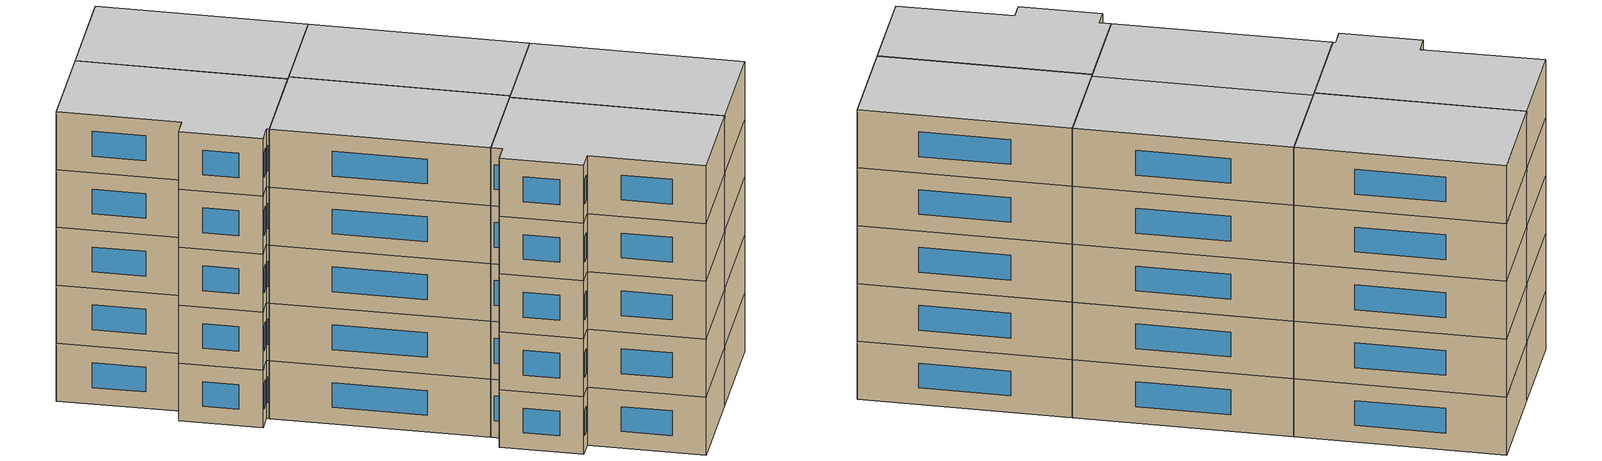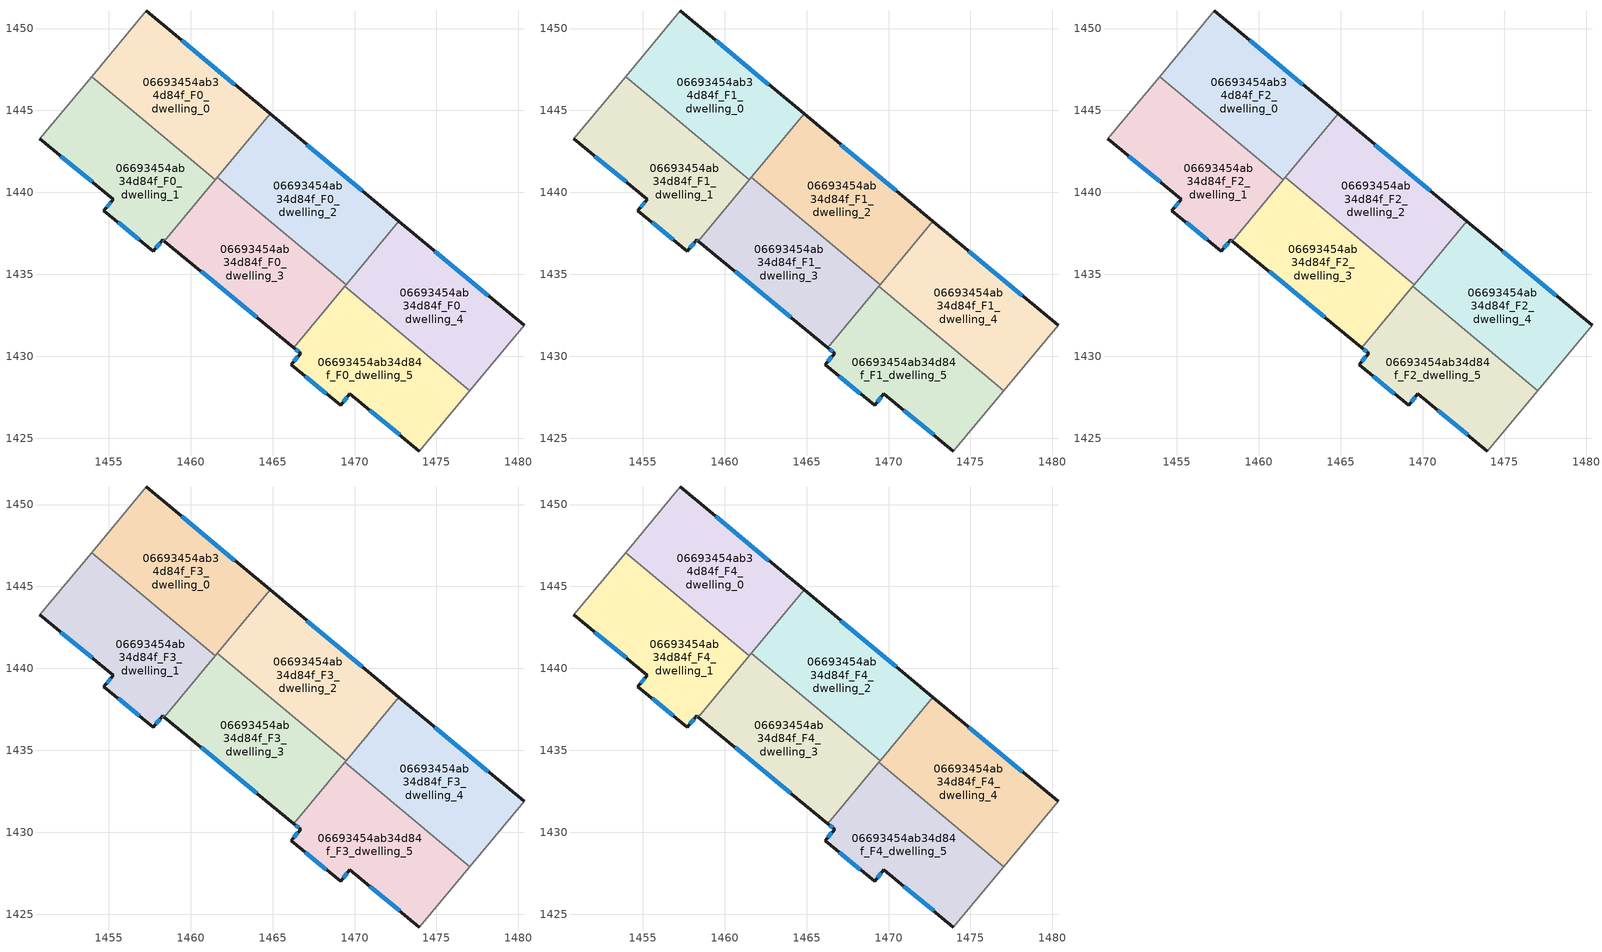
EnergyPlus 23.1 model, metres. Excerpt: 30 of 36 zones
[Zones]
06693454ab34d84f_F0_dwelling_0
 floor ground (EU_floor_Construction): 1464.85,1444.79 1461.49,1440.76 1453.95,1447.05 1457.3,1451.08 z0
 wall outside (EU_wall_Construction): 1464.85,1444.79 1457.3,1451.08 z0:3
 wall to 06693454ab34d84f_F0_dwelling_1 (EU_wall_Construction): 1453.95,1447.05 1461.49,1440.76 z0:3
 wall adiabatic (EU_wall_Construction): 1457.3,1451.08 1453.95,1447.05 z0:3
 wall to 06693454ab34d84f_F0_dwelling_2 (EU_wall_Construction): 1461.63,1440.92 1464.85,1444.79 z0:3
 wall to 06693454ab34d84f_F0_dwelling_3 (EU_wall_Construction): 1461.49,1440.76 1461.63,1440.92 z0:3
 window (EU_Window_Construction): 1462.69,1446.59 1459.46,1449.28 z0.86:2.14
06693454ab34d84f_F0_dwelling_1
 floor ground (EU_floor_Construction): 1461.49,1440.76 1458.39,1437.03 1458.29,1437.11 1457.72,1436.42 1454.71,1438.89 1455.28,1439.59 1450.8,1443.28 1453.95,1447.05 z0
 wall outside (EU_wall_Construction): 1450.8,1443.28 1455.28,1439.59 1454.71,1438.89 1457.72,1436.42 1458.29,1437.11 1458.39,1437.03 z0:3
 wall adiabatic (EU_wall_Construction): 1453.95,1447.05 1450.8,1443.28 z0:3
 wall to 06693454ab34d84f_F0_dwelling_3 (EU_wall_Construction): 1458.39,1437.03 1461.49,1440.76 z0:3
 window (EU_Window_Construction): 1455.57,1438.19 1456.86,1437.12 / 1455.12,1439.39 1454.87,1439.09 / 1452.08,1442.22 1454,1440.64 / 1458.32,1437.09 1458.36,1437.06 / 1457.88,1436.62 1458.13,1436.91 z0.86:2.14
06693454ab34d84f_F0_dwelling_2
 floor ground (EU_floor_Construction): 1472.71,1438.24 1469.48,1434.38 1461.63,1440.92 1464.85,1444.79 z0
 wall outside (EU_wall_Construction): 1472.71,1438.24 1464.85,1444.79 z0:3
 wall to 06693454ab34d84f_F0_dwelling_3 (EU_wall_Construction): 1461.63,1440.92 1469.48,1434.38 z0:3
 wall to 06693454ab34d84f_F0_dwelling_4 (EU_wall_Construction): 1469.48,1434.38 1472.71,1438.24 z0:3
 window (EU_Window_Construction): 1470.46,1440.11 1467.09,1442.92 z0.86:2.14
06693454ab34d84f_F0_dwelling_3
 floor ground (EU_floor_Construction): 1469.48,1434.38 1466.28,1430.53 1458.39,1437.03 1461.63,1440.92 z0
 wall outside (EU_wall_Construction): 1458.39,1437.03 1466.28,1430.53 z0:3
 wall to 06693454ab34d84f_F0_dwelling_5 (EU_wall_Construction): 1466.28,1430.53 1469.39,1434.26 z0:3
 wall to 06693454ab34d84f_F0_dwelling_4 (EU_wall_Construction): 1469.39,1434.26 1469.48,1434.38 z0:3
 window (EU_Window_Construction): 1460.64,1435.18 1464.03,1432.39 z0.86:2.14
06693454ab34d84f_F0_dwelling_4
 floor ground (EU_floor_Construction): 1480.34,1431.88 1477.03,1427.9 1469.39,1434.26 1472.71,1438.24 z0
 wall outside (EU_wall_Construction): 1480.34,1431.88 1472.71,1438.24 z0:3
 wall adiabatic (EU_wall_Construction): 1477.03,1427.9 1480.34,1431.88 z0:3
 wall to 06693454ab34d84f_F0_dwelling_5 (EU_wall_Construction): 1469.39,1434.26 1477.03,1427.9 z0:3
 window (EU_Window_Construction): 1478.16,1433.7 1474.89,1436.43 z0.86:2.14
06693454ab34d84f_F0_dwelling_5
 floor ground (EU_floor_Construction): 1477.03,1427.9 1473.95,1424.22 1469.71,1427.71 1469.14,1427.01 1466.13,1429.49 1466.7,1430.19 1466.28,1430.53 1469.39,1434.26 z0
 wall outside (EU_wall_Construction): 1466.28,1430.53 1466.7,1430.19 1466.13,1429.49 1469.14,1427.01 1469.71,1427.71 1473.95,1424.22 z0:3
 wall adiabatic (EU_wall_Construction): 1473.95,1424.22 1477.03,1427.9 z0:3
 window (EU_Window_Construction): 1466.99,1428.78 1468.28,1427.72 / 1466.54,1429.99 1466.3,1429.69 / 1466.4,1430.43 1466.58,1430.29 / 1470.93,1426.71 1472.74,1425.21 / 1469.31,1427.21 1469.55,1427.51 z0.86:2.14
06693454ab34d84f_F1_dwelling_0
 floor to 06693454ab34d84f_F0_dwelling_0 (EU_floor_Construction): 1464.85,1444.79 1461.49,1440.76 1453.95,1447.05 1457.3,1451.08 z3
 wall outside (EU_wall_Construction): 1464.85,1444.79 1457.3,1451.08 z3:6
 wall to 06693454ab34d84f_F1_dwelling_1 (EU_wall_Construction): 1453.95,1447.05 1461.49,1440.76 z3:6
 wall adiabatic (EU_wall_Construction): 1457.3,1451.08 1453.95,1447.05 z3:6
 wall to 06693454ab34d84f_F1_dwelling_2 (EU_wall_Construction): 1461.63,1440.92 1464.85,1444.79 z3:6
 wall to 06693454ab34d84f_F1_dwelling_3 (EU_wall_Construction): 1461.49,1440.76 1461.63,1440.92 z3:6
 window (EU_Window_Construction): 1462.69,1446.59 1459.46,1449.28 z3.86:5.14
06693454ab34d84f_F1_dwelling_1
 floor to 06693454ab34d84f_F0_dwelling_1 (EU_floor_Construction): 1461.49,1440.76 1458.39,1437.03 1458.29,1437.11 1457.72,1436.42 1454.71,1438.89 1455.28,1439.59 1450.8,1443.28 1453.95,1447.05 z3
 wall outside (EU_wall_Construction): 1450.8,1443.28 1455.28,1439.59 1454.71,1438.89 1457.72,1436.42 1458.29,1437.11 1458.39,1437.03 z3:6
 wall adiabatic (EU_wall_Construction): 1453.95,1447.05 1450.8,1443.28 z3:6
 wall to 06693454ab34d84f_F1_dwelling_3 (EU_wall_Construction): 1458.39,1437.03 1461.49,1440.76 z3:6
 window (EU_Window_Construction): 1455.57,1438.19 1456.86,1437.12 / 1455.12,1439.39 1454.87,1439.09 / 1452.08,1442.22 1454,1440.64 / 1458.32,1437.09 1458.36,1437.06 / 1457.88,1436.62 1458.13,1436.91 z3.86:5.14
06693454ab34d84f_F1_dwelling_2
 floor to 06693454ab34d84f_F0_dwelling_2 (EU_floor_Construction): 1472.71,1438.24 1469.48,1434.38 1461.63,1440.92 1464.85,1444.79 z3
 wall outside (EU_wall_Construction): 1472.71,1438.24 1464.85,1444.79 z3:6
 wall to 06693454ab34d84f_F1_dwelling_3 (EU_wall_Construction): 1461.63,1440.92 1469.48,1434.38 z3:6
 wall to 06693454ab34d84f_F1_dwelling_4 (EU_wall_Construction): 1469.48,1434.38 1472.71,1438.24 z3:6
 window (EU_Window_Construction): 1470.46,1440.11 1467.09,1442.92 z3.86:5.14
06693454ab34d84f_F1_dwelling_3
 floor to 06693454ab34d84f_F0_dwelling_3 (EU_floor_Construction): 1469.48,1434.38 1466.28,1430.53 1458.39,1437.03 1461.63,1440.92 z3
 wall outside (EU_wall_Construction): 1458.39,1437.03 1466.28,1430.53 z3:6
 wall to 06693454ab34d84f_F1_dwelling_5 (EU_wall_Construction): 1466.28,1430.53 1469.39,1434.26 z3:6
 wall to 06693454ab34d84f_F1_dwelling_4 (EU_wall_Construction): 1469.39,1434.26 1469.48,1434.38 z3:6
 window (EU_Window_Construction): 1460.64,1435.18 1464.03,1432.39 z3.86:5.14
06693454ab34d84f_F1_dwelling_4
 floor to 06693454ab34d84f_F0_dwelling_4 (EU_floor_Construction): 1480.34,1431.88 1477.03,1427.9 1469.39,1434.26 1472.71,1438.24 z3
 wall outside (EU_wall_Construction): 1480.34,1431.88 1472.71,1438.24 z3:6
 wall adiabatic (EU_wall_Construction): 1477.03,1427.9 1480.34,1431.88 z3:6
 wall to 06693454ab34d84f_F1_dwelling_5 (EU_wall_Construction): 1469.39,1434.26 1477.03,1427.9 z3:6
 window (EU_Window_Construction): 1478.16,1433.7 1474.89,1436.43 z3.86:5.14
06693454ab34d84f_F1_dwelling_5
 floor to 06693454ab34d84f_F0_dwelling_5 (EU_floor_Construction): 1477.03,1427.9 1473.95,1424.22 1469.71,1427.71 1469.14,1427.01 1466.13,1429.49 1466.7,1430.19 1466.28,1430.53 1469.39,1434.26 z3
 wall outside (EU_wall_Construction): 1466.28,1430.53 1466.7,1430.19 1466.13,1429.49 1469.14,1427.01 1469.71,1427.71 1473.95,1424.22 z3:6
 wall adiabatic (EU_wall_Construction): 1473.95,1424.22 1477.03,1427.9 z3:6
 window (EU_Window_Construction): 1466.99,1428.78 1468.28,1427.72 / 1466.54,1429.99 1466.3,1429.69 / 1466.4,1430.43 1466.58,1430.29 / 1470.93,1426.71 1472.74,1425.21 / 1469.31,1427.21 1469.55,1427.51 z3.86:5.14
06693454ab34d84f_F2_dwelling_0
 floor to 06693454ab34d84f_F1_dwelling_0 (EU_floor_Construction): 1464.85,1444.79 1461.49,1440.76 1453.95,1447.05 1457.3,1451.08 z6
 wall outside (EU_wall_Construction): 1464.85,1444.79 1457.3,1451.08 z6:9
 wall to 06693454ab34d84f_F2_dwelling_1 (EU_wall_Construction): 1453.95,1447.05 1461.49,1440.76 z6:9
 wall adiabatic (EU_wall_Construction): 1457.3,1451.08 1453.95,1447.05 z6:9
 wall to 06693454ab34d84f_F2_dwelling_2 (EU_wall_Construction): 1461.63,1440.92 1464.85,1444.79 z6:9
 wall to 06693454ab34d84f_F2_dwelling_3 (EU_wall_Construction): 1461.49,1440.76 1461.63,1440.92 z6:9
 window (EU_Window_Construction): 1462.69,1446.59 1459.46,1449.28 z6.86:8.14
06693454ab34d84f_F2_dwelling_1
 floor to 06693454ab34d84f_F1_dwelling_1 (EU_floor_Construction): 1461.49,1440.76 1458.39,1437.03 1458.29,1437.11 1457.72,1436.42 1454.71,1438.89 1455.28,1439.59 1450.8,1443.28 1453.95,1447.05 z6
 wall outside (EU_wall_Construction): 1450.8,1443.28 1455.28,1439.59 1454.71,1438.89 1457.72,1436.42 1458.29,1437.11 1458.39,1437.03 z6:9
 wall adiabatic (EU_wall_Construction): 1453.95,1447.05 1450.8,1443.28 z6:9
 wall to 06693454ab34d84f_F2_dwelling_3 (EU_wall_Construction): 1458.39,1437.03 1461.49,1440.76 z6:9
 window (EU_Window_Construction): 1455.57,1438.19 1456.86,1437.12 / 1455.12,1439.39 1454.87,1439.09 / 1452.08,1442.22 1454,1440.64 / 1458.32,1437.09 1458.36,1437.06 / 1457.88,1436.62 1458.13,1436.91 z6.86:8.14
06693454ab34d84f_F2_dwelling_2
 floor to 06693454ab34d84f_F1_dwelling_2 (EU_floor_Construction): 1472.71,1438.24 1469.48,1434.38 1461.63,1440.92 1464.85,1444.79 z6
 wall outside (EU_wall_Construction): 1472.71,1438.24 1464.85,1444.79 z6:9
 wall to 06693454ab34d84f_F2_dwelling_3 (EU_wall_Construction): 1461.63,1440.92 1469.48,1434.38 z6:9
 wall to 06693454ab34d84f_F2_dwelling_4 (EU_wall_Construction): 1469.48,1434.38 1472.71,1438.24 z6:9
 window (EU_Window_Construction): 1470.46,1440.11 1467.09,1442.92 z6.86:8.14
06693454ab34d84f_F2_dwelling_3
 floor to 06693454ab34d84f_F1_dwelling_3 (EU_floor_Construction): 1469.48,1434.38 1466.28,1430.53 1458.39,1437.03 1461.63,1440.92 z6
 wall outside (EU_wall_Construction): 1458.39,1437.03 1466.28,1430.53 z6:9
 wall to 06693454ab34d84f_F2_dwelling_5 (EU_wall_Construction): 1466.28,1430.53 1469.39,1434.26 z6:9
 wall to 06693454ab34d84f_F2_dwelling_4 (EU_wall_Construction): 1469.39,1434.26 1469.48,1434.38 z6:9
 window (EU_Window_Construction): 1460.64,1435.18 1464.03,1432.39 z6.86:8.14
06693454ab34d84f_F2_dwelling_4
 floor to 06693454ab34d84f_F1_dwelling_4 (EU_floor_Construction): 1480.34,1431.88 1477.03,1427.9 1469.39,1434.26 1472.71,1438.24 z6
 wall outside (EU_wall_Construction): 1480.34,1431.88 1472.71,1438.24 z6:9
 wall adiabatic (EU_wall_Construction): 1477.03,1427.9 1480.34,1431.88 z6:9
 wall to 06693454ab34d84f_F2_dwelling_5 (EU_wall_Construction): 1469.39,1434.26 1477.03,1427.9 z6:9
 window (EU_Window_Construction): 1478.16,1433.7 1474.89,1436.43 z6.86:8.14
06693454ab34d84f_F2_dwelling_5
 floor to 06693454ab34d84f_F1_dwelling_5 (EU_floor_Construction): 1477.03,1427.9 1473.95,1424.22 1469.71,1427.71 1469.14,1427.01 1466.13,1429.49 1466.7,1430.19 1466.28,1430.53 1469.39,1434.26 z6
 wall outside (EU_wall_Construction): 1466.28,1430.53 1466.7,1430.19 1466.13,1429.49 1469.14,1427.01 1469.71,1427.71 1473.95,1424.22 z6:9
 wall adiabatic (EU_wall_Construction): 1473.95,1424.22 1477.03,1427.9 z6:9
 window (EU_Window_Construction): 1466.99,1428.78 1468.28,1427.72 / 1466.54,1429.99 1466.3,1429.69 / 1466.4,1430.43 1466.58,1430.29 / 1470.93,1426.71 1472.74,1425.21 / 1469.31,1427.21 1469.55,1427.51 z6.86:8.14
06693454ab34d84f_F3_dwelling_0
 floor to 06693454ab34d84f_F2_dwelling_0 (EU_floor_Construction): 1464.85,1444.79 1461.49,1440.76 1453.95,1447.05 1457.3,1451.08 z9
 wall outside (EU_wall_Construction): 1464.85,1444.79 1457.3,1451.08 z9:12
 wall to 06693454ab34d84f_F3_dwelling_1 (EU_wall_Construction): 1453.95,1447.05 1461.49,1440.76 z9:12
 wall adiabatic (EU_wall_Construction): 1457.3,1451.08 1453.95,1447.05 z9:12
 wall to 06693454ab34d84f_F3_dwelling_2 (EU_wall_Construction): 1461.63,1440.92 1464.85,1444.79 z9:12
 wall to 06693454ab34d84f_F3_dwelling_3 (EU_wall_Construction): 1461.49,1440.76 1461.63,1440.92 z9:12
 window (EU_Window_Construction): 1462.69,1446.59 1459.46,1449.28 z9.86:11.14
06693454ab34d84f_F3_dwelling_1
 floor to 06693454ab34d84f_F2_dwelling_1 (EU_floor_Construction): 1461.49,1440.76 1458.39,1437.03 1458.29,1437.11 1457.72,1436.42 1454.71,1438.89 1455.28,1439.59 1450.8,1443.28 1453.95,1447.05 z9
 wall outside (EU_wall_Construction): 1450.8,1443.28 1455.28,1439.59 1454.71,1438.89 1457.72,1436.42 1458.29,1437.11 1458.39,1437.03 z9:12
 wall adiabatic (EU_wall_Construction): 1453.95,1447.05 1450.8,1443.28 z9:12
 wall to 06693454ab34d84f_F3_dwelling_3 (EU_wall_Construction): 1458.39,1437.03 1461.49,1440.76 z9:12
 window (EU_Window_Construction): 1455.57,1438.19 1456.86,1437.12 / 1455.12,1439.39 1454.87,1439.09 / 1452.08,1442.22 1454,1440.64 / 1458.32,1437.09 1458.36,1437.06 / 1457.88,1436.62 1458.13,1436.91 z9.86:11.14
06693454ab34d84f_F3_dwelling_2
 floor to 06693454ab34d84f_F2_dwelling_2 (EU_floor_Construction): 1472.71,1438.24 1469.48,1434.38 1461.63,1440.92 1464.85,1444.79 z9
 wall outside (EU_wall_Construction): 1472.71,1438.24 1464.85,1444.79 z9:12
 wall to 06693454ab34d84f_F3_dwelling_3 (EU_wall_Construction): 1461.63,1440.92 1469.48,1434.38 z9:12
 wall to 06693454ab34d84f_F3_dwelling_4 (EU_wall_Construction): 1469.48,1434.38 1472.71,1438.24 z9:12
 window (EU_Window_Construction): 1470.46,1440.11 1467.09,1442.92 z9.86:11.14
06693454ab34d84f_F3_dwelling_3
 floor to 06693454ab34d84f_F2_dwelling_3 (EU_floor_Construction): 1469.48,1434.38 1466.28,1430.53 1458.39,1437.03 1461.63,1440.92 z9
 wall outside (EU_wall_Construction): 1458.39,1437.03 1466.28,1430.53 z9:12
 wall to 06693454ab34d84f_F3_dwelling_5 (EU_wall_Construction): 1466.28,1430.53 1469.39,1434.26 z9:12
 wall to 06693454ab34d84f_F3_dwelling_4 (EU_wall_Construction): 1469.39,1434.26 1469.48,1434.38 z9:12
 window (EU_Window_Construction): 1460.64,1435.18 1464.03,1432.39 z9.86:11.14
06693454ab34d84f_F3_dwelling_4
 floor to 06693454ab34d84f_F2_dwelling_4 (EU_floor_Construction): 1480.34,1431.88 1477.03,1427.9 1469.39,1434.26 1472.71,1438.24 z9
 wall outside (EU_wall_Construction): 1480.34,1431.88 1472.71,1438.24 z9:12
 wall adiabatic (EU_wall_Construction): 1477.03,1427.9 1480.34,1431.88 z9:12
 wall to 06693454ab34d84f_F3_dwelling_5 (EU_wall_Construction): 1469.39,1434.26 1477.03,1427.9 z9:12
 window (EU_Window_Construction): 1478.16,1433.7 1474.89,1436.43 z9.86:11.14
06693454ab34d84f_F3_dwelling_5
 floor to 06693454ab34d84f_F2_dwelling_5 (EU_floor_Construction): 1477.03,1427.9 1473.95,1424.22 1469.71,1427.71 1469.14,1427.01 1466.13,1429.49 1466.7,1430.19 1466.28,1430.53 1469.39,1434.26 z9
 wall outside (EU_wall_Construction): 1466.28,1430.53 1466.7,1430.19 1466.13,1429.49 1469.14,1427.01 1469.71,1427.71 1473.95,1424.22 z9:12
 wall adiabatic (EU_wall_Construction): 1473.95,1424.22 1477.03,1427.9 z9:12
 window (EU_Window_Construction): 1466.99,1428.78 1468.28,1427.72 / 1466.54,1429.99 1466.3,1429.69 / 1466.4,1430.43 1466.58,1430.29 / 1470.93,1426.71 1472.74,1425.21 / 1469.31,1427.21 1469.55,1427.51 z9.86:11.14
06693454ab34d84f_F4_dwelling_0
 floor to 06693454ab34d84f_F3_dwelling_0 (EU_floor_Construction): 1464.85,1444.79 1461.49,1440.76 1453.95,1447.05 1457.3,1451.08 z12
 wall outside (EU_wall_Construction): 1464.85,1444.79 1457.3,1451.08 z12:15
 wall to 06693454ab34d84f_F4_dwelling_1 (EU_wall_Construction): 1453.95,1447.05 1461.49,1440.76 z12:15
 wall adiabatic (EU_wall_Construction): 1457.3,1451.08 1453.95,1447.05 z12:15
 wall to 06693454ab34d84f_F4_dwelling_2 (EU_wall_Construction): 1461.63,1440.92 1464.85,1444.79 z12:15
 wall to 06693454ab34d84f_F4_dwelling_3 (EU_wall_Construction): 1461.49,1440.76 1461.63,1440.92 z12:15
 window (EU_Window_Construction): 1462.69,1446.59 1459.46,1449.28 z12.86:14.14
 ceiling to 06693454ab34d84f_F5_dwelling_0 (EU_floor_Construction): 1461.49,1440.76 1464.85,1444.79 1457.3,1451.08 1453.95,1447.05 z15
06693454ab34d84f_F4_dwelling_1
 floor to 06693454ab34d84f_F3_dwelling_1 (EU_floor_Construction): 1461.49,1440.76 1458.39,1437.03 1458.29,1437.11 1457.72,1436.42 1454.71,1438.89 1455.28,1439.59 1450.8,1443.28 1453.95,1447.05 z12
 wall outside (EU_wall_Construction): 1450.8,1443.28 1455.28,1439.59 1454.71,1438.89 1457.72,1436.42 1458.29,1437.11 1458.39,1437.03 z12:15
 wall adiabatic (EU_wall_Construction): 1453.95,1447.05 1450.8,1443.28 z12:15
 wall to 06693454ab34d84f_F4_dwelling_3 (EU_wall_Construction): 1458.39,1437.03 1461.49,1440.76 z12:15
 window (EU_Window_Construction): 1455.57,1438.19 1456.86,1437.12 / 1455.12,1439.39 1454.87,1439.09 / 1452.08,1442.22 1454,1440.64 / 1458.32,1437.09 1458.36,1437.06 / 1457.88,1436.62 1458.13,1436.91 z12.86:14.14
 ceiling to 06693454ab34d84f_F5_dwelling_1 (EU_floor_Construction): 1458.39,1437.03 1461.49,1440.76 1453.95,1447.05 1450.8,1443.28 1455.28,1439.59 1454.71,1438.89 1457.72,1436.42 1458.29,1437.11 z15
06693454ab34d84f_F4_dwelling_2
 floor to 06693454ab34d84f_F3_dwelling_2 (EU_floor_Construction): 1472.71,1438.24 1469.48,1434.38 1461.63,1440.92 1464.85,1444.79 z12
 wall outside (EU_wall_Construction): 1472.71,1438.24 1464.85,1444.79 z12:15
 wall to 06693454ab34d84f_F4_dwelling_3 (EU_wall_Construction): 1461.63,1440.92 1469.48,1434.38 z12:15
 wall to 06693454ab34d84f_F4_dwelling_4 (EU_wall_Construction): 1469.48,1434.38 1472.71,1438.24 z12:15
 window (EU_Window_Construction): 1470.46,1440.11 1467.09,1442.92 z12.86:14.14
 ceiling to 06693454ab34d84f_F5_dwelling_2 (EU_floor_Construction): 1469.48,1434.38 1472.71,1438.24 1464.85,1444.79 1461.63,1440.92 z15
06693454ab34d84f_F4_dwelling_3
 floor to 06693454ab34d84f_F3_dwelling_3 (EU_floor_Construction): 1469.48,1434.38 1466.28,1430.53 1458.39,1437.03 1461.63,1440.92 z12
 wall outside (EU_wall_Construction): 1458.39,1437.03 1466.28,1430.53 z12:15
 wall to 06693454ab34d84f_F4_dwelling_5 (EU_wall_Construction): 1466.28,1430.53 1469.39,1434.26 z12:15
 wall to 06693454ab34d84f_F4_dwelling_4 (EU_wall_Construction): 1469.39,1434.26 1469.48,1434.38 z12:15
 window (EU_Window_Construction): 1460.64,1435.18 1464.03,1432.39 z12.86:14.14
 ceiling to 06693454ab34d84f_F5_dwelling_3 (EU_floor_Construction): 1466.28,1430.53 1469.48,1434.38 1461.63,1440.92 1458.39,1437.03 z15
06693454ab34d84f_F4_dwelling_4
 floor to 06693454ab34d84f_F3_dwelling_4 (EU_floor_Construction): 1480.34,1431.88 1477.03,1427.9 1469.39,1434.26 1472.71,1438.24 z12
 wall outside (EU_wall_Construction): 1480.34,1431.88 1472.71,1438.24 z12:15
 wall adiabatic (EU_wall_Construction): 1477.03,1427.9 1480.34,1431.88 z12:15
 wall to 06693454ab34d84f_F4_dwelling_5 (EU_wall_Construction): 1469.39,1434.26 1477.03,1427.9 z12:15
 window (EU_Window_Construction): 1478.16,1433.7 1474.89,1436.43 z12.86:14.14
 ceiling to 06693454ab34d84f_F5_dwelling_4 (EU_floor_Construction): 1477.03,1427.9 1480.34,1431.88 1472.71,1438.24 1469.39,1434.26 z15
06693454ab34d84f_F4_dwelling_5
 floor to 06693454ab34d84f_F3_dwelling_5 (EU_floor_Construction): 1477.03,1427.9 1473.95,1424.22 1469.71,1427.71 1469.14,1427.01 1466.13,1429.49 1466.7,1430.19 1466.28,1430.53 1469.39,1434.26 z12
 wall outside (EU_wall_Construction): 1466.28,1430.53 1466.7,1430.19 1466.13,1429.49 1469.14,1427.01 1469.71,1427.71 1473.95,1424.22 z12:15
 wall adiabatic (EU_wall_Construction): 1473.95,1424.22 1477.03,1427.9 z12:15
 window (EU_Window_Construction): 1466.99,1428.78 1468.28,1427.72 / 1466.54,1429.99 1466.3,1429.69 / 1466.4,1430.43 1466.58,1430.29 / 1470.93,1426.71 1472.74,1425.21 / 1469.31,1427.21 1469.55,1427.51 z12.86:14.14
 ceiling to 06693454ab34d84f_F5_dwelling_5 (EU_floor_Construction): 1473.95,1424.22 1477.03,1427.9 1469.39,1434.26 1466.28,1430.53 1466.7,1430.19 1466.13,1429.49 1469.14,1427.01 1469.71,1427.71 z15
[Building]
EU S2 Campaign: North Axis=0; Terrain=City; Solar Distribution=FullExterior
[Site:Location]
Helsinki-Vantaa.AP: Latitude=60.317; Longitude=24.963; Time Zone=2; Elevation=54.6
[SizingPeriod:WeatherFileDays]
AnnualSizingPeriod: Begin Month=1; Begin Day of Month=1; End Month=12; End Day of Month=31; Day of Week for Start Day=Monday; Use Weather File Daylight Saving Period=No; Use Weather File Rain and Snow Indicators=No
[MATERIAL]
EU_InternalMass_Material: Roughness=MediumRough; Thickness=0.1; Conductivity=1; Density=1800; Specific Heat=900; Thermal Absorptance=0.9; Solar Absorptance=0.7; Visible Absorptance=0.7
[MATERIAL:NOMASS] Roughness=MediumRough; Thermal Absorptance=0.9; Solar Absorptance=0.7; Visible Absorptance=0.7
Name | Thermal Resistance
EU_wall_NoMass | 1.10183
EU_floor_NoMass | 1.70606
[WINDOWMATERIAL:SIMPLEGLAZINGSYSTEM]
EU_Window_SimpleGlazing: UFactor=3.11035; Solar Heat Gain Coefficient=0.8; Visible Transmittance=0.8
[CONSTRUCTION]
EU_wall_Construction: EU_wall_NoMass
EU_floor_Construction: EU_floor_NoMass
EU_Window_Construction: EU_Window_SimpleGlazing
EU_InternalMass_Construction: EU_InternalMass_Material
[ZONE] Type=1; Multiplier=1; Ceiling Height=autocalculate; Floor Area=autocalculate; Part of Total Floor Area=Yes
Name | Volume
06693454ab34d84f_F0_dwelling_0; 06693454ab34d84f_F1_dwelling_0; 06693454ab34d84f_F2_dwelling_0; 06693454ab34d84f_F3_dwelling_0; 06693454ab34d84f_F4_dwelling_0 | 154.435
06693454ab34d84f_F0_dwelling_1; 06693454ab34d84f_F1_dwelling_1; 06693454ab34d84f_F2_dwelling_1; 06693454ab34d84f_F3_dwelling_1; 06693454ab34d84f_F4_dwelling_1; 06693454ab34d84f_F0_dwelling_5; 06693454ab34d84f_F1_dwelling_5; 06693454ab34d84f_F2_dwelling_5; 06693454ab34d84f_F3_dwelling_5; 06693454ab34d84f_F4_dwelling_5 | 154.414
06693454ab34d84f_F0_dwelling_2; 06693454ab34d84f_F1_dwelling_2; 06693454ab34d84f_F2_dwelling_2; 06693454ab34d84f_F3_dwelling_2; 06693454ab34d84f_F4_dwelling_2 | 154.408
06693454ab34d84f_F0_dwelling_3; 06693454ab34d84f_F1_dwelling_3; 06693454ab34d84f_F2_dwelling_3; 06693454ab34d84f_F3_dwelling_3; 06693454ab34d84f_F4_dwelling_3 | 154.422
06693454ab34d84f_F0_dwelling_4; 06693454ab34d84f_F1_dwelling_4; 06693454ab34d84f_F2_dwelling_4; 06693454ab34d84f_F3_dwelling_4; 06693454ab34d84f_F4_dwelling_4 | 154.415
[INTERNALMASS] Construction=EU_InternalMass_Construction
Name | Zone or ZoneList | Surface Area
06693454ab34d84f_F0_dwelling_0_EU_InternalMass | 06693454ab34d84f_F0_dwelling_0 | 51.4784
06693454ab34d84f_F0_dwelling_1_EU_InternalMass | 06693454ab34d84f_F0_dwelling_1 | 51.4714
06693454ab34d84f_F0_dwelling_2_EU_InternalMass | 06693454ab34d84f_F0_dwelling_2 | 51.4692
06693454ab34d84f_F0_dwelling_3_EU_InternalMass | 06693454ab34d84f_F0_dwelling_3 | 51.4738
06693454ab34d84f_F0_dwelling_4_EU_InternalMass | 06693454ab34d84f_F0_dwelling_4 | 51.4719
06693454ab34d84f_F0_dwelling_5_EU_InternalMass | 06693454ab34d84f_F0_dwelling_5 | 51.4716
06693454ab34d84f_F1_dwelling_0_EU_InternalMass | 06693454ab34d84f_F1_dwelling_0 | 51.4784
06693454ab34d84f_F1_dwelling_1_EU_InternalMass | 06693454ab34d84f_F1_dwelling_1 | 51.4714
06693454ab34d84f_F1_dwelling_2_EU_InternalMass | 06693454ab34d84f_F1_dwelling_2 | 51.4692
06693454ab34d84f_F1_dwelling_3_EU_InternalMass | 06693454ab34d84f_F1_dwelling_3 | 51.4738
06693454ab34d84f_F1_dwelling_4_EU_InternalMass | 06693454ab34d84f_F1_dwelling_4 | 51.4719
06693454ab34d84f_F1_dwelling_5_EU_InternalMass | 06693454ab34d84f_F1_dwelling_5 | 51.4716
06693454ab34d84f_F2_dwelling_0_EU_InternalMass | 06693454ab34d84f_F2_dwelling_0 | 51.4784
06693454ab34d84f_F2_dwelling_1_EU_InternalMass | 06693454ab34d84f_F2_dwelling_1 | 51.4714
06693454ab34d84f_F2_dwelling_2_EU_InternalMass | 06693454ab34d84f_F2_dwelling_2 | 51.4692
06693454ab34d84f_F2_dwelling_3_EU_InternalMass | 06693454ab34d84f_F2_dwelling_3 | 51.4738
06693454ab34d84f_F2_dwelling_4_EU_InternalMass | 06693454ab34d84f_F2_dwelling_4 | 51.4719
06693454ab34d84f_F2_dwelling_5_EU_InternalMass | 06693454ab34d84f_F2_dwelling_5 | 51.4716
06693454ab34d84f_F3_dwelling_0_EU_InternalMass | 06693454ab34d84f_F3_dwelling_0 | 51.4784
06693454ab34d84f_F3_dwelling_1_EU_InternalMass | 06693454ab34d84f_F3_dwelling_1 | 51.4714
06693454ab34d84f_F3_dwelling_2_EU_InternalMass | 06693454ab34d84f_F3_dwelling_2 | 51.4692
06693454ab34d84f_F3_dwelling_3_EU_InternalMass | 06693454ab34d84f_F3_dwelling_3 | 51.4738
06693454ab34d84f_F3_dwelling_4_EU_InternalMass | 06693454ab34d84f_F3_dwelling_4 | 51.4719
06693454ab34d84f_F3_dwelling_5_EU_InternalMass | 06693454ab34d84f_F3_dwelling_5 | 51.4716
06693454ab34d84f_F4_dwelling_0_EU_InternalMass | 06693454ab34d84f_F4_dwelling_0 | 51.4784
06693454ab34d84f_F4_dwelling_1_EU_InternalMass | 06693454ab34d84f_F4_dwelling_1 | 51.4714
06693454ab34d84f_F4_dwelling_2_EU_InternalMass | 06693454ab34d84f_F4_dwelling_2 | 51.4692
06693454ab34d84f_F4_dwelling_3_EU_InternalMass | 06693454ab34d84f_F4_dwelling_3 | 51.4738
06693454ab34d84f_F4_dwelling_4_EU_InternalMass | 06693454ab34d84f_F4_dwelling_4 | 51.4719
06693454ab34d84f_F4_dwelling_5_EU_InternalMass | 06693454ab34d84f_F4_dwelling_5 | 51.4716
[OTHEREQUIPMENT] Fuel Type=Electricity; Design Level Calculation Method=Watts/Area; Power per Zone Floor Area=1; Fraction Latent=0; Fraction Radiant=0; Fraction Lost=0; Carbon Dioxide Generation Rate=0; EndUse Subcategory=EU_Step8_InternalGains
Name | Zone or ZoneList or Space or SpaceList | Schedule
EU_Step8_InternalGain_06693454ab34d84f_F0_dwelling_0_f000 | 06693454ab34d84f_F0_dwelling_0 | EU_Step8_GainSchedule_06693454ab34d84f_F0_dwelling_0_f000
EU_Step8_InternalGain_06693454ab34d84f_F0_dwelling_1_f000 | 06693454ab34d84f_F0_dwelling_1 | EU_Step8_GainSchedule_06693454ab34d84f_F0_dwelling_1_f000
EU_Step8_InternalGain_06693454ab34d84f_F0_dwelling_2_f000 | 06693454ab34d84f_F0_dwelling_2 | EU_Step8_GainSchedule_06693454ab34d84f_F0_dwelling_2_f000
EU_Step8_InternalGain_06693454ab34d84f_F0_dwelling_3_f000 | 06693454ab34d84f_F0_dwelling_3 | EU_Step8_GainSchedule_06693454ab34d84f_F0_dwelling_3_f000
EU_Step8_InternalGain_06693454ab34d84f_F0_dwelling_4_f000 | 06693454ab34d84f_F0_dwelling_4 | EU_Step8_GainSchedule_06693454ab34d84f_F0_dwelling_4_f000
EU_Step8_InternalGain_06693454ab34d84f_F0_dwelling_5_f000 | 06693454ab34d84f_F0_dwelling_5 | EU_Step8_GainSchedule_06693454ab34d84f_F0_dwelling_5_f000
EU_Step8_InternalGain_06693454ab34d84f_F1_dwelling_0_f000 | 06693454ab34d84f_F1_dwelling_0 | EU_Step8_GainSchedule_06693454ab34d84f_F1_dwelling_0_f000
EU_Step8_InternalGain_06693454ab34d84f_F1_dwelling_1_f000 | 06693454ab34d84f_F1_dwelling_1 | EU_Step8_GainSchedule_06693454ab34d84f_F1_dwelling_1_f000
EU_Step8_InternalGain_06693454ab34d84f_F1_dwelling_2_f000 | 06693454ab34d84f_F1_dwelling_2 | EU_Step8_GainSchedule_06693454ab34d84f_F1_dwelling_2_f000
EU_Step8_InternalGain_06693454ab34d84f_F1_dwelling_3_f000 | 06693454ab34d84f_F1_dwelling_3 | EU_Step8_GainSchedule_06693454ab34d84f_F1_dwelling_3_f000
EU_Step8_InternalGain_06693454ab34d84f_F1_dwelling_4_f000 | 06693454ab34d84f_F1_dwelling_4 | EU_Step8_GainSchedule_06693454ab34d84f_F1_dwelling_4_f000
EU_Step8_InternalGain_06693454ab34d84f_F1_dwelling_5_f000 | 06693454ab34d84f_F1_dwelling_5 | EU_Step8_GainSchedule_06693454ab34d84f_F1_dwelling_5_f000
EU_Step8_InternalGain_06693454ab34d84f_F2_dwelling_0_f000 | 06693454ab34d84f_F2_dwelling_0 | EU_Step8_GainSchedule_06693454ab34d84f_F2_dwelling_0_f000
EU_Step8_InternalGain_06693454ab34d84f_F2_dwelling_1_f000 | 06693454ab34d84f_F2_dwelling_1 | EU_Step8_GainSchedule_06693454ab34d84f_F2_dwelling_1_f000
EU_Step8_InternalGain_06693454ab34d84f_F2_dwelling_2_f000 | 06693454ab34d84f_F2_dwelling_2 | EU_Step8_GainSchedule_06693454ab34d84f_F2_dwelling_2_f000
EU_Step8_InternalGain_06693454ab34d84f_F2_dwelling_3_f000 | 06693454ab34d84f_F2_dwelling_3 | EU_Step8_GainSchedule_06693454ab34d84f_F2_dwelling_3_f000
EU_Step8_InternalGain_06693454ab34d84f_F2_dwelling_4_f000 | 06693454ab34d84f_F2_dwelling_4 | EU_Step8_GainSchedule_06693454ab34d84f_F2_dwelling_4_f000
EU_Step8_InternalGain_06693454ab34d84f_F2_dwelling_5_f000 | 06693454ab34d84f_F2_dwelling_5 | EU_Step8_GainSchedule_06693454ab34d84f_F2_dwelling_5_f000
EU_Step8_InternalGain_06693454ab34d84f_F3_dwelling_0_f000 | 06693454ab34d84f_F3_dwelling_0 | EU_Step8_GainSchedule_06693454ab34d84f_F3_dwelling_0_f000
EU_Step8_InternalGain_06693454ab34d84f_F3_dwelling_1_f000 | 06693454ab34d84f_F3_dwelling_1 | EU_Step8_GainSchedule_06693454ab34d84f_F3_dwelling_1_f000
EU_Step8_InternalGain_06693454ab34d84f_F3_dwelling_2_f000 | 06693454ab34d84f_F3_dwelling_2 | EU_Step8_GainSchedule_06693454ab34d84f_F3_dwelling_2_f000
EU_Step8_InternalGain_06693454ab34d84f_F3_dwelling_3_f000 | 06693454ab34d84f_F3_dwelling_3 | EU_Step8_GainSchedule_06693454ab34d84f_F3_dwelling_3_f000
EU_Step8_InternalGain_06693454ab34d84f_F3_dwelling_4_f000 | 06693454ab34d84f_F3_dwelling_4 | EU_Step8_GainSchedule_06693454ab34d84f_F3_dwelling_4_f000
EU_Step8_InternalGain_06693454ab34d84f_F3_dwelling_5_f000 | 06693454ab34d84f_F3_dwelling_5 | EU_Step8_GainSchedule_06693454ab34d84f_F3_dwelling_5_f000
EU_Step8_InternalGain_06693454ab34d84f_F4_dwelling_0_f000 | 06693454ab34d84f_F4_dwelling_0 | EU_Step8_GainSchedule_06693454ab34d84f_F4_dwelling_0_f000
EU_Step8_InternalGain_06693454ab34d84f_F4_dwelling_1_f000 | 06693454ab34d84f_F4_dwelling_1 | EU_Step8_GainSchedule_06693454ab34d84f_F4_dwelling_1_f000
EU_Step8_InternalGain_06693454ab34d84f_F4_dwelling_2_f000 | 06693454ab34d84f_F4_dwelling_2 | EU_Step8_GainSchedule_06693454ab34d84f_F4_dwelling_2_f000
EU_Step8_InternalGain_06693454ab34d84f_F4_dwelling_3_f000 | 06693454ab34d84f_F4_dwelling_3 | EU_Step8_GainSchedule_06693454ab34d84f_F4_dwelling_3_f000
EU_Step8_InternalGain_06693454ab34d84f_F4_dwelling_4_f000 | 06693454ab34d84f_F4_dwelling_4 | EU_Step8_GainSchedule_06693454ab34d84f_F4_dwelling_4_f000
EU_Step8_InternalGain_06693454ab34d84f_F4_dwelling_5_f000 | 06693454ab34d84f_F4_dwelling_5 | EU_Step8_GainSchedule_06693454ab34d84f_F4_dwelling_5_f000
[ZONEVENTILATION:DESIGNFLOWRATE] Schedule=EU_AlwaysOn; Design Flow Rate Calculation Method=AirChanges/Hour; Air Changes per Hour=0.756316; Ventilation Type=Natural; Fan Pressure Rise=0; Fan Total Efficiency=1; Constant Term Coefficient=1; Temperature Term Coefficient=0; Velocity Term Coefficient=0; Velocity Squared Term Coefficient=0; Minimum Indoor Temperature=-100; Maximum Indoor Temperature=100; Delta Temperature=-100; Minimum Outdoor Temperature=-100; Maximum Outdoor Temperature=100; Maximum Wind Speed=40
Name | Zone or ZoneList or Space or SpaceList
EU_ConstantAir_06693454ab34d84f_F0_dwelling_0 | 06693454ab34d84f_F0_dwelling_0
EU_ConstantAir_06693454ab34d84f_F0_dwelling_1 | 06693454ab34d84f_F0_dwelling_1
EU_ConstantAir_06693454ab34d84f_F0_dwelling_2 | 06693454ab34d84f_F0_dwelling_2
EU_ConstantAir_06693454ab34d84f_F0_dwelling_3 | 06693454ab34d84f_F0_dwelling_3
EU_ConstantAir_06693454ab34d84f_F0_dwelling_4 | 06693454ab34d84f_F0_dwelling_4
EU_ConstantAir_06693454ab34d84f_F0_dwelling_5 | 06693454ab34d84f_F0_dwelling_5
EU_ConstantAir_06693454ab34d84f_F1_dwelling_0 | 06693454ab34d84f_F1_dwelling_0
EU_ConstantAir_06693454ab34d84f_F1_dwelling_1 | 06693454ab34d84f_F1_dwelling_1
EU_ConstantAir_06693454ab34d84f_F1_dwelling_2 | 06693454ab34d84f_F1_dwelling_2
EU_ConstantAir_06693454ab34d84f_F1_dwelling_3 | 06693454ab34d84f_F1_dwelling_3
EU_ConstantAir_06693454ab34d84f_F1_dwelling_4 | 06693454ab34d84f_F1_dwelling_4
EU_ConstantAir_06693454ab34d84f_F1_dwelling_5 | 06693454ab34d84f_F1_dwelling_5
EU_ConstantAir_06693454ab34d84f_F2_dwelling_0 | 06693454ab34d84f_F2_dwelling_0
EU_ConstantAir_06693454ab34d84f_F2_dwelling_1 | 06693454ab34d84f_F2_dwelling_1
EU_ConstantAir_06693454ab34d84f_F2_dwelling_2 | 06693454ab34d84f_F2_dwelling_2
EU_ConstantAir_06693454ab34d84f_F2_dwelling_3 | 06693454ab34d84f_F2_dwelling_3
EU_ConstantAir_06693454ab34d84f_F2_dwelling_4 | 06693454ab34d84f_F2_dwelling_4
EU_ConstantAir_06693454ab34d84f_F2_dwelling_5 | 06693454ab34d84f_F2_dwelling_5
EU_ConstantAir_06693454ab34d84f_F3_dwelling_0 | 06693454ab34d84f_F3_dwelling_0
EU_ConstantAir_06693454ab34d84f_F3_dwelling_1 | 06693454ab34d84f_F3_dwelling_1
EU_ConstantAir_06693454ab34d84f_F3_dwelling_2 | 06693454ab34d84f_F3_dwelling_2
EU_ConstantAir_06693454ab34d84f_F3_dwelling_3 | 06693454ab34d84f_F3_dwelling_3
EU_ConstantAir_06693454ab34d84f_F3_dwelling_4 | 06693454ab34d84f_F3_dwelling_4
EU_ConstantAir_06693454ab34d84f_F3_dwelling_5 | 06693454ab34d84f_F3_dwelling_5
EU_ConstantAir_06693454ab34d84f_F4_dwelling_0 | 06693454ab34d84f_F4_dwelling_0
EU_ConstantAir_06693454ab34d84f_F4_dwelling_1 | 06693454ab34d84f_F4_dwelling_1
EU_ConstantAir_06693454ab34d84f_F4_dwelling_2 | 06693454ab34d84f_F4_dwelling_2
EU_ConstantAir_06693454ab34d84f_F4_dwelling_3 | 06693454ab34d84f_F4_dwelling_3
EU_ConstantAir_06693454ab34d84f_F4_dwelling_4 | 06693454ab34d84f_F4_dwelling_4
EU_ConstantAir_06693454ab34d84f_F4_dwelling_5 | 06693454ab34d84f_F4_dwelling_5
[HVACTEMPLATE:THERMOSTAT] Constant Heating Setpoint=20; Constant Cooling Setpoint=50
EU_HeatOnly_06693454ab34d84f_F0_dwelling_0; EU_HeatOnly_06693454ab34d84f_F0_dwelling_1; EU_HeatOnly_06693454ab34d84f_F0_dwelling_2; EU_HeatOnly_06693454ab34d84f_F0_dwelling_3; EU_HeatOnly_06693454ab34d84f_F0_dwelling_4; EU_HeatOnly_06693454ab34d84f_F0_dwelling_5; EU_HeatOnly_06693454ab34d84f_F1_dwelling_0; EU_HeatOnly_06693454ab34d84f_F1_dwelling_1; EU_HeatOnly_06693454ab34d84f_F1_dwelling_2; EU_HeatOnly_06693454ab34d84f_F1_dwelling_3; EU_HeatOnly_06693454ab34d84f_F1_dwelling_4; EU_HeatOnly_06693454ab34d84f_F1_dwelling_5; EU_HeatOnly_06693454ab34d84f_F2_dwelling_0; EU_HeatOnly_06693454ab34d84f_F2_dwelling_1; EU_HeatOnly_06693454ab34d84f_F2_dwelling_2; EU_HeatOnly_06693454ab34d84f_F2_dwelling_3; EU_HeatOnly_06693454ab34d84f_F2_dwelling_4; EU_HeatOnly_06693454ab34d84f_F2_dwelling_5; EU_HeatOnly_06693454ab34d84f_F3_dwelling_0; EU_HeatOnly_06693454ab34d84f_F3_dwelling_1; EU_HeatOnly_06693454ab34d84f_F3_dwelling_2; EU_HeatOnly_06693454ab34d84f_F3_dwelling_3; EU_HeatOnly_06693454ab34d84f_F3_dwelling_4; EU_HeatOnly_06693454ab34d84f_F3_dwelling_5; EU_HeatOnly_06693454ab34d84f_F4_dwelling_0; EU_HeatOnly_06693454ab34d84f_F4_dwelling_1; EU_HeatOnly_06693454ab34d84f_F4_dwelling_2; EU_HeatOnly_06693454ab34d84f_F4_dwelling_3; EU_HeatOnly_06693454ab34d84f_F4_dwelling_4; EU_HeatOnly_06693454ab34d84f_F4_dwelling_5; EU_HeatOnly_06693454ab34d84f_F5_dwelling_0; EU_HeatOnly_06693454ab34d84f_F5_dwelling_1; EU_HeatOnly_06693454ab34d84f_F5_dwelling_2; EU_HeatOnly_06693454ab34d84f_F5_dwelling_3; EU_HeatOnly_06693454ab34d84f_F5_dwelling_4; EU_HeatOnly_06693454ab34d84f_F5_dwelling_5
[HVACTEMPLATE:ZONE:IDEALLOADSAIRSYSTEM] System Availability Schedule=EU_AlwaysOn; Maximum Heating Supply Air Temperature=50; Minimum Cooling Supply Air Temperature=13; Maximum Heating Supply Air Humidity Ratio=0.0156; Minimum Cooling Supply Air Humidity Ratio=0.0077; Heating Limit=NoLimit; Cooling Limit=NoLimit; Heating Availability Schedule=EU_AlwaysOn; Cooling Availability Schedule=EU_CoolingOff; Dehumidification Control Type=ConstantSensibleHeatRatio; Cooling Sensible Heat Ratio=0.7; Dehumidification Setpoint=60; Humidification Control Type=None; Humidification Setpoint=30; Outdoor Air Method=None; Outdoor Air Flow Rate per Person=0.00944; Outdoor Air Flow Rate per Zone Floor Area=0; Outdoor Air Flow Rate per Zone=0; Demand Controlled Ventilation Type=None; Outdoor Air Economizer Type=NoEconomizer; Heat Recovery Type=None; Sensible Heat Recovery Effectiveness=0.7; Latent Heat Recovery Effectiveness=0.65
Name | Template Thermostat
06693454ab34d84f_F0_dwelling_0 | EU_HeatOnly_06693454ab34d84f_F0_dwelling_0
06693454ab34d84f_F0_dwelling_1 | EU_HeatOnly_06693454ab34d84f_F0_dwelling_1
06693454ab34d84f_F0_dwelling_2 | EU_HeatOnly_06693454ab34d84f_F0_dwelling_2
06693454ab34d84f_F0_dwelling_3 | EU_HeatOnly_06693454ab34d84f_F0_dwelling_3
06693454ab34d84f_F0_dwelling_4 | EU_HeatOnly_06693454ab34d84f_F0_dwelling_4
06693454ab34d84f_F0_dwelling_5 | EU_HeatOnly_06693454ab34d84f_F0_dwelling_5
06693454ab34d84f_F1_dwelling_0 | EU_HeatOnly_06693454ab34d84f_F1_dwelling_0
06693454ab34d84f_F1_dwelling_1 | EU_HeatOnly_06693454ab34d84f_F1_dwelling_1
06693454ab34d84f_F1_dwelling_2 | EU_HeatOnly_06693454ab34d84f_F1_dwelling_2
06693454ab34d84f_F1_dwelling_3 | EU_HeatOnly_06693454ab34d84f_F1_dwelling_3
06693454ab34d84f_F1_dwelling_4 | EU_HeatOnly_06693454ab34d84f_F1_dwelling_4
06693454ab34d84f_F1_dwelling_5 | EU_HeatOnly_06693454ab34d84f_F1_dwelling_5
06693454ab34d84f_F2_dwelling_0 | EU_HeatOnly_06693454ab34d84f_F2_dwelling_0
06693454ab34d84f_F2_dwelling_1 | EU_HeatOnly_06693454ab34d84f_F2_dwelling_1
06693454ab34d84f_F2_dwelling_2 | EU_HeatOnly_06693454ab34d84f_F2_dwelling_2
06693454ab34d84f_F2_dwelling_3 | EU_HeatOnly_06693454ab34d84f_F2_dwelling_3
06693454ab34d84f_F2_dwelling_4 | EU_HeatOnly_06693454ab34d84f_F2_dwelling_4
06693454ab34d84f_F2_dwelling_5 | EU_HeatOnly_06693454ab34d84f_F2_dwelling_5
06693454ab34d84f_F3_dwelling_0 | EU_HeatOnly_06693454ab34d84f_F3_dwelling_0
06693454ab34d84f_F3_dwelling_1 | EU_HeatOnly_06693454ab34d84f_F3_dwelling_1
06693454ab34d84f_F3_dwelling_2 | EU_HeatOnly_06693454ab34d84f_F3_dwelling_2
06693454ab34d84f_F3_dwelling_3 | EU_HeatOnly_06693454ab34d84f_F3_dwelling_3
06693454ab34d84f_F3_dwelling_4 | EU_HeatOnly_06693454ab34d84f_F3_dwelling_4
06693454ab34d84f_F3_dwelling_5 | EU_HeatOnly_06693454ab34d84f_F3_dwelling_5
06693454ab34d84f_F4_dwelling_0 | EU_HeatOnly_06693454ab34d84f_F4_dwelling_0
06693454ab34d84f_F4_dwelling_1 | EU_HeatOnly_06693454ab34d84f_F4_dwelling_1
06693454ab34d84f_F4_dwelling_2 | EU_HeatOnly_06693454ab34d84f_F4_dwelling_2
06693454ab34d84f_F4_dwelling_3 | EU_HeatOnly_06693454ab34d84f_F4_dwelling_3
06693454ab34d84f_F4_dwelling_4 | EU_HeatOnly_06693454ab34d84f_F4_dwelling_4
06693454ab34d84f_F4_dwelling_5 | EU_HeatOnly_06693454ab34d84f_F4_dwelling_5
[SIZING:ZONE] Zone Cooling Design Supply Air Temperature Input Method=SupplyAirTemperature; Zone Cooling Design Supply Air Temperature=13; Zone Heating Design Supply Air Temperature Input Method=SupplyAirTemperature; Zone Heating Design Supply Air Temperature=50; Zone Cooling Design Supply Air Humidity Ratio=0.008; Zone Heating Design Supply Air Humidity Ratio=0.008; Cooling Design Air Flow Method=DesignDay; Cooling Design Air Flow Rate=0; Cooling Minimum Air Flow per Zone Floor Area=0.000762; Cooling Minimum Air Flow=0; Cooling Minimum Air Flow Fraction=0.2; Heating Design Air Flow Method=DesignDay; Heating Design Air Flow Rate=0; Heating Maximum Air Flow per Zone Floor Area=0.002032; Heating Maximum Air Flow=0.141576; Heating Maximum Air Flow Fraction=0.3; Account for Dedicated Outdoor Air System=No; Dedicated Outdoor Air System Control Strategy=NeutralSupplyAir; Dedicated Outdoor Air Low Setpoint Temperature for Design=autosize; Dedicated Outdoor Air High Setpoint Temperature for Design=autosize; Zone Load Sizing Method=Sensible Load Only No Latent Load; Zone Latent Cooling Design Supply Air Humidity Ratio Input Method=HumidityRatioDifference; Zone Cooling Design Supply Air Humidity Ratio Difference=0.005; Zone Latent Heating Design Supply Air Humidity Ratio Input Method=HumidityRatioDifference; Zone Humidification Design Supply Air Humidity Ratio Difference=0.005
06693454ab34d84f_F0_dwelling_0; 06693454ab34d84f_F0_dwelling_1; 06693454ab34d84f_F0_dwelling_2; 06693454ab34d84f_F0_dwelling_3; 06693454ab34d84f_F0_dwelling_4; 06693454ab34d84f_F0_dwelling_5; 06693454ab34d84f_F1_dwelling_0; 06693454ab34d84f_F1_dwelling_1; 06693454ab34d84f_F1_dwelling_2; 06693454ab34d84f_F1_dwelling_3; 06693454ab34d84f_F1_dwelling_4; 06693454ab34d84f_F1_dwelling_5; 06693454ab34d84f_F2_dwelling_0; 06693454ab34d84f_F2_dwelling_1; 06693454ab34d84f_F2_dwelling_2; 06693454ab34d84f_F2_dwelling_3; 06693454ab34d84f_F2_dwelling_4; 06693454ab34d84f_F2_dwelling_5; 06693454ab34d84f_F3_dwelling_0; 06693454ab34d84f_F3_dwelling_1; 06693454ab34d84f_F3_dwelling_2; 06693454ab34d84f_F3_dwelling_3; 06693454ab34d84f_F3_dwelling_4; 06693454ab34d84f_F3_dwelling_5; 06693454ab34d84f_F4_dwelling_0; 06693454ab34d84f_F4_dwelling_1; 06693454ab34d84f_F4_dwelling_2; 06693454ab34d84f_F4_dwelling_3; 06693454ab34d84f_F4_dwelling_4; 06693454ab34d84f_F4_dwelling_5
[SCHEDULE:CONSTANT]
Name | Hourly Value
EU_AlwaysOn | 1
EU_CoolingOff | 0
[SCHEDULE:FILE] Column Number=1; Rows to Skip at Top=0; Number of Hours of Data=8760; Column Separator=Comma; Interpolate to Timestep=No; Minutes per Item=60; Adjust Schedule for Daylight Savings=Yes
Name | File
EU_Step8_GainSchedule_06693454ab34d84f_F0_dwelling_0_f000 | ../../schedules/06693454ab34d84f/06693454ab34d84f_F0_dwelling_0_f000_gain.csv
EU_Step8_GainSchedule_06693454ab34d84f_F0_dwelling_1_f000 | ../../schedules/06693454ab34d84f/06693454ab34d84f_F0_dwelling_1_f000_gain.csv
EU_Step8_GainSchedule_06693454ab34d84f_F0_dwelling_2_f000 | ../../schedules/06693454ab34d84f/06693454ab34d84f_F0_dwelling_2_f000_gain.csv
EU_Step8_GainSchedule_06693454ab34d84f_F0_dwelling_3_f000 | ../../schedules/06693454ab34d84f/06693454ab34d84f_F0_dwelling_3_f000_gain.csv
EU_Step8_GainSchedule_06693454ab34d84f_F0_dwelling_4_f000 | ../../schedules/06693454ab34d84f/06693454ab34d84f_F0_dwelling_4_f000_gain.csv
EU_Step8_GainSchedule_06693454ab34d84f_F0_dwelling_5_f000 | ../../schedules/06693454ab34d84f/06693454ab34d84f_F0_dwelling_5_f000_gain.csv
EU_Step8_GainSchedule_06693454ab34d84f_F1_dwelling_0_f000 | ../../schedules/06693454ab34d84f/06693454ab34d84f_F1_dwelling_0_f000_gain.csv
EU_Step8_GainSchedule_06693454ab34d84f_F1_dwelling_1_f000 | ../../schedules/06693454ab34d84f/06693454ab34d84f_F1_dwelling_1_f000_gain.csv
EU_Step8_GainSchedule_06693454ab34d84f_F1_dwelling_2_f000 | ../../schedules/06693454ab34d84f/06693454ab34d84f_F1_dwelling_2_f000_gain.csv
EU_Step8_GainSchedule_06693454ab34d84f_F1_dwelling_3_f000 | ../../schedules/06693454ab34d84f/06693454ab34d84f_F1_dwelling_3_f000_gain.csv
EU_Step8_GainSchedule_06693454ab34d84f_F1_dwelling_4_f000 | ../../schedules/06693454ab34d84f/06693454ab34d84f_F1_dwelling_4_f000_gain.csv
EU_Step8_GainSchedule_06693454ab34d84f_F1_dwelling_5_f000 | ../../schedules/06693454ab34d84f/06693454ab34d84f_F1_dwelling_5_f000_gain.csv
EU_Step8_GainSchedule_06693454ab34d84f_F2_dwelling_0_f000 | ../../schedules/06693454ab34d84f/06693454ab34d84f_F2_dwelling_0_f000_gain.csv
EU_Step8_GainSchedule_06693454ab34d84f_F2_dwelling_1_f000 | ../../schedules/06693454ab34d84f/06693454ab34d84f_F2_dwelling_1_f000_gain.csv
EU_Step8_GainSchedule_06693454ab34d84f_F2_dwelling_2_f000 | ../../schedules/06693454ab34d84f/06693454ab34d84f_F2_dwelling_2_f000_gain.csv
EU_Step8_GainSchedule_06693454ab34d84f_F2_dwelling_3_f000 | ../../schedules/06693454ab34d84f/06693454ab34d84f_F2_dwelling_3_f000_gain.csv
EU_Step8_GainSchedule_06693454ab34d84f_F2_dwelling_4_f000 | ../../schedules/06693454ab34d84f/06693454ab34d84f_F2_dwelling_4_f000_gain.csv
EU_Step8_GainSchedule_06693454ab34d84f_F2_dwelling_5_f000 | ../../schedules/06693454ab34d84f/06693454ab34d84f_F2_dwelling_5_f000_gain.csv
EU_Step8_GainSchedule_06693454ab34d84f_F3_dwelling_0_f000 | ../../schedules/06693454ab34d84f/06693454ab34d84f_F3_dwelling_0_f000_gain.csv
EU_Step8_GainSchedule_06693454ab34d84f_F3_dwelling_1_f000 | ../../schedules/06693454ab34d84f/06693454ab34d84f_F3_dwelling_1_f000_gain.csv
EU_Step8_GainSchedule_06693454ab34d84f_F3_dwelling_2_f000 | ../../schedules/06693454ab34d84f/06693454ab34d84f_F3_dwelling_2_f000_gain.csv
EU_Step8_GainSchedule_06693454ab34d84f_F3_dwelling_3_f000 | ../../schedules/06693454ab34d84f/06693454ab34d84f_F3_dwelling_3_f000_gain.csv
EU_Step8_GainSchedule_06693454ab34d84f_F3_dwelling_4_f000 | ../../schedules/06693454ab34d84f/06693454ab34d84f_F3_dwelling_4_f000_gain.csv
EU_Step8_GainSchedule_06693454ab34d84f_F3_dwelling_5_f000 | ../../schedules/06693454ab34d84f/06693454ab34d84f_F3_dwelling_5_f000_gain.csv
EU_Step8_GainSchedule_06693454ab34d84f_F4_dwelling_0_f000 | ../../schedules/06693454ab34d84f/06693454ab34d84f_F4_dwelling_0_f000_gain.csv
EU_Step8_GainSchedule_06693454ab34d84f_F4_dwelling_1_f000 | ../../schedules/06693454ab34d84f/06693454ab34d84f_F4_dwelling_1_f000_gain.csv
EU_Step8_GainSchedule_06693454ab34d84f_F4_dwelling_2_f000 | ../../schedules/06693454ab34d84f/06693454ab34d84f_F4_dwelling_2_f000_gain.csv
EU_Step8_GainSchedule_06693454ab34d84f_F4_dwelling_3_f000 | ../../schedules/06693454ab34d84f/06693454ab34d84f_F4_dwelling_3_f000_gain.csv
EU_Step8_GainSchedule_06693454ab34d84f_F4_dwelling_4_f000 | ../../schedules/06693454ab34d84f/06693454ab34d84f_F4_dwelling_4_f000_gain.csv
EU_Step8_GainSchedule_06693454ab34d84f_F4_dwelling_5_f000 | ../../schedules/06693454ab34d84f/06693454ab34d84f_F4_dwelling_5_f000_gain.csv
